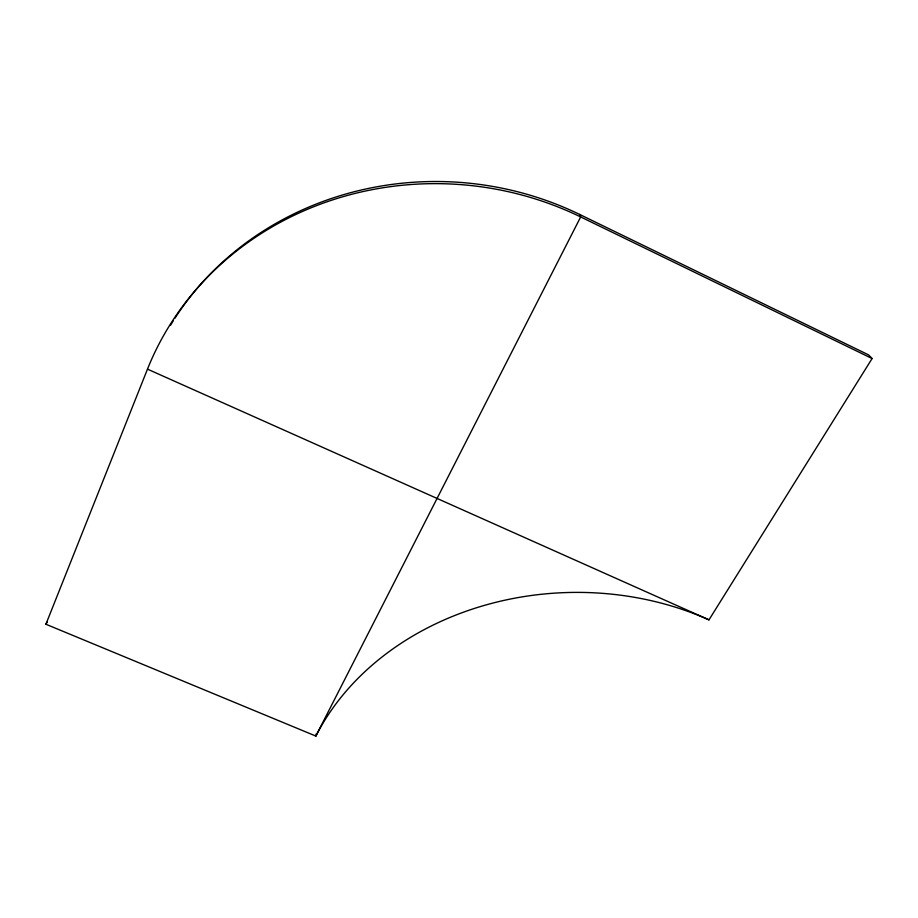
<?xml version="1.0" encoding="UTF-8"?>
<svg xmlns="http://www.w3.org/2000/svg" width="918" height="918" viewBox="0 0 918 918"><rect width="100%" height="100%" fill="white"/><g stroke="black" fill="none" stroke-linecap="round" stroke-linejoin="round"><path stroke-width="1.38" d="M316.389 733.574L315.849 736.064L45.9 624.24L147.488 369.139A311.202 288.688 5.1 0 1 580.669 216.935L872.1 358.536L708.983 619.857A279.634 230.59 -2 0 0 315.849 736.064L580.669 216.935L579.763 214.491A308.482 286.565 5.1 0 0 174.925 318.225M45.9 624.24L47.346 622.037M147.488 369.139L708.983 619.857M579.763 214.491L868.554 354.876L872.1 358.536M170.415 325.431A308.482 286.565 5.1 0 1 173.387 320.611"/></g></svg>
